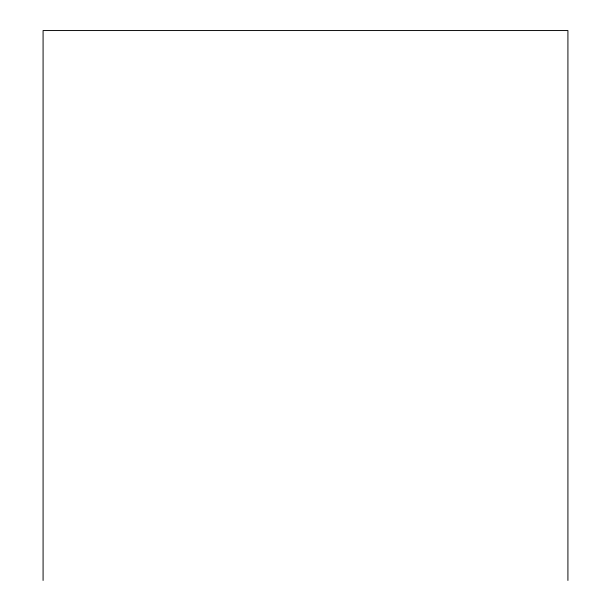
<?xml version="1.0" encoding="UTF-8"?>
<svg xmlns="http://www.w3.org/2000/svg" width="611" height="611" viewBox="0 0 611 611"><rect width="100%" height="100%" fill="white"/><g stroke="black" fill="none" stroke-linecap="round" stroke-linejoin="round"><path stroke-width="0.92" d="M567.917 580.45L567.917 30.55L43.083 30.55L43.083 580.45"/></g></svg>
